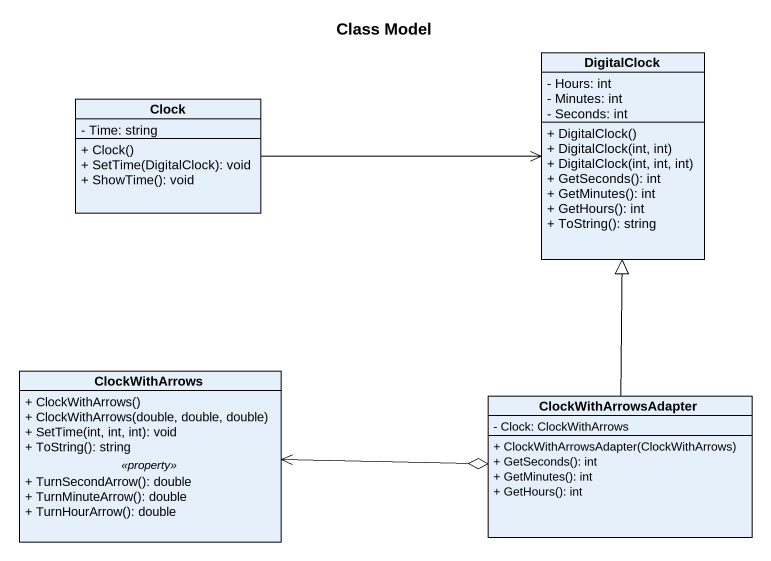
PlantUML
@startuml
title Class Model
hide circle
hide empty members
skinparam classAttributeIconSize 0
class DigitalClock {
  - Hours: int
  - Minutes: int
  - Seconds: int
  + DigitalClock()
  + DigitalClock(int, int)
  + DigitalClock(int, int, int)
  + GetSeconds(): int
  + GetMinutes(): int
  + GetHours(): int
  + ToString(): string
}
class Clock {
  - Time: string
  + Clock()
  + SetTime(DigitalClock): void
  + ShowTime(): void
}
class ClockWithArrows {
  + ClockWithArrows()
  + ClockWithArrows(double, double, double)
  + SetTime(int, int, int): void
  + ToString(): string
  .. <<property>> ..
  + TurnSecondArrow(): double
  + TurnMinuteArrow(): double
  + TurnHourArrow(): double
}
class ClockWithArrowsAdapter {
  - Clock: ClockWithArrows
  + ClockWithArrowsAdapter(ClockWithArrows)
  + GetSeconds(): int
  + GetMinutes(): int
  + GetHours(): int
}
Clock -right-> DigitalClock
ClockWithArrows <-right-o ClockWithArrowsAdapter
ClockWithArrowsAdapter -up-|> DigitalClock
@enduml
